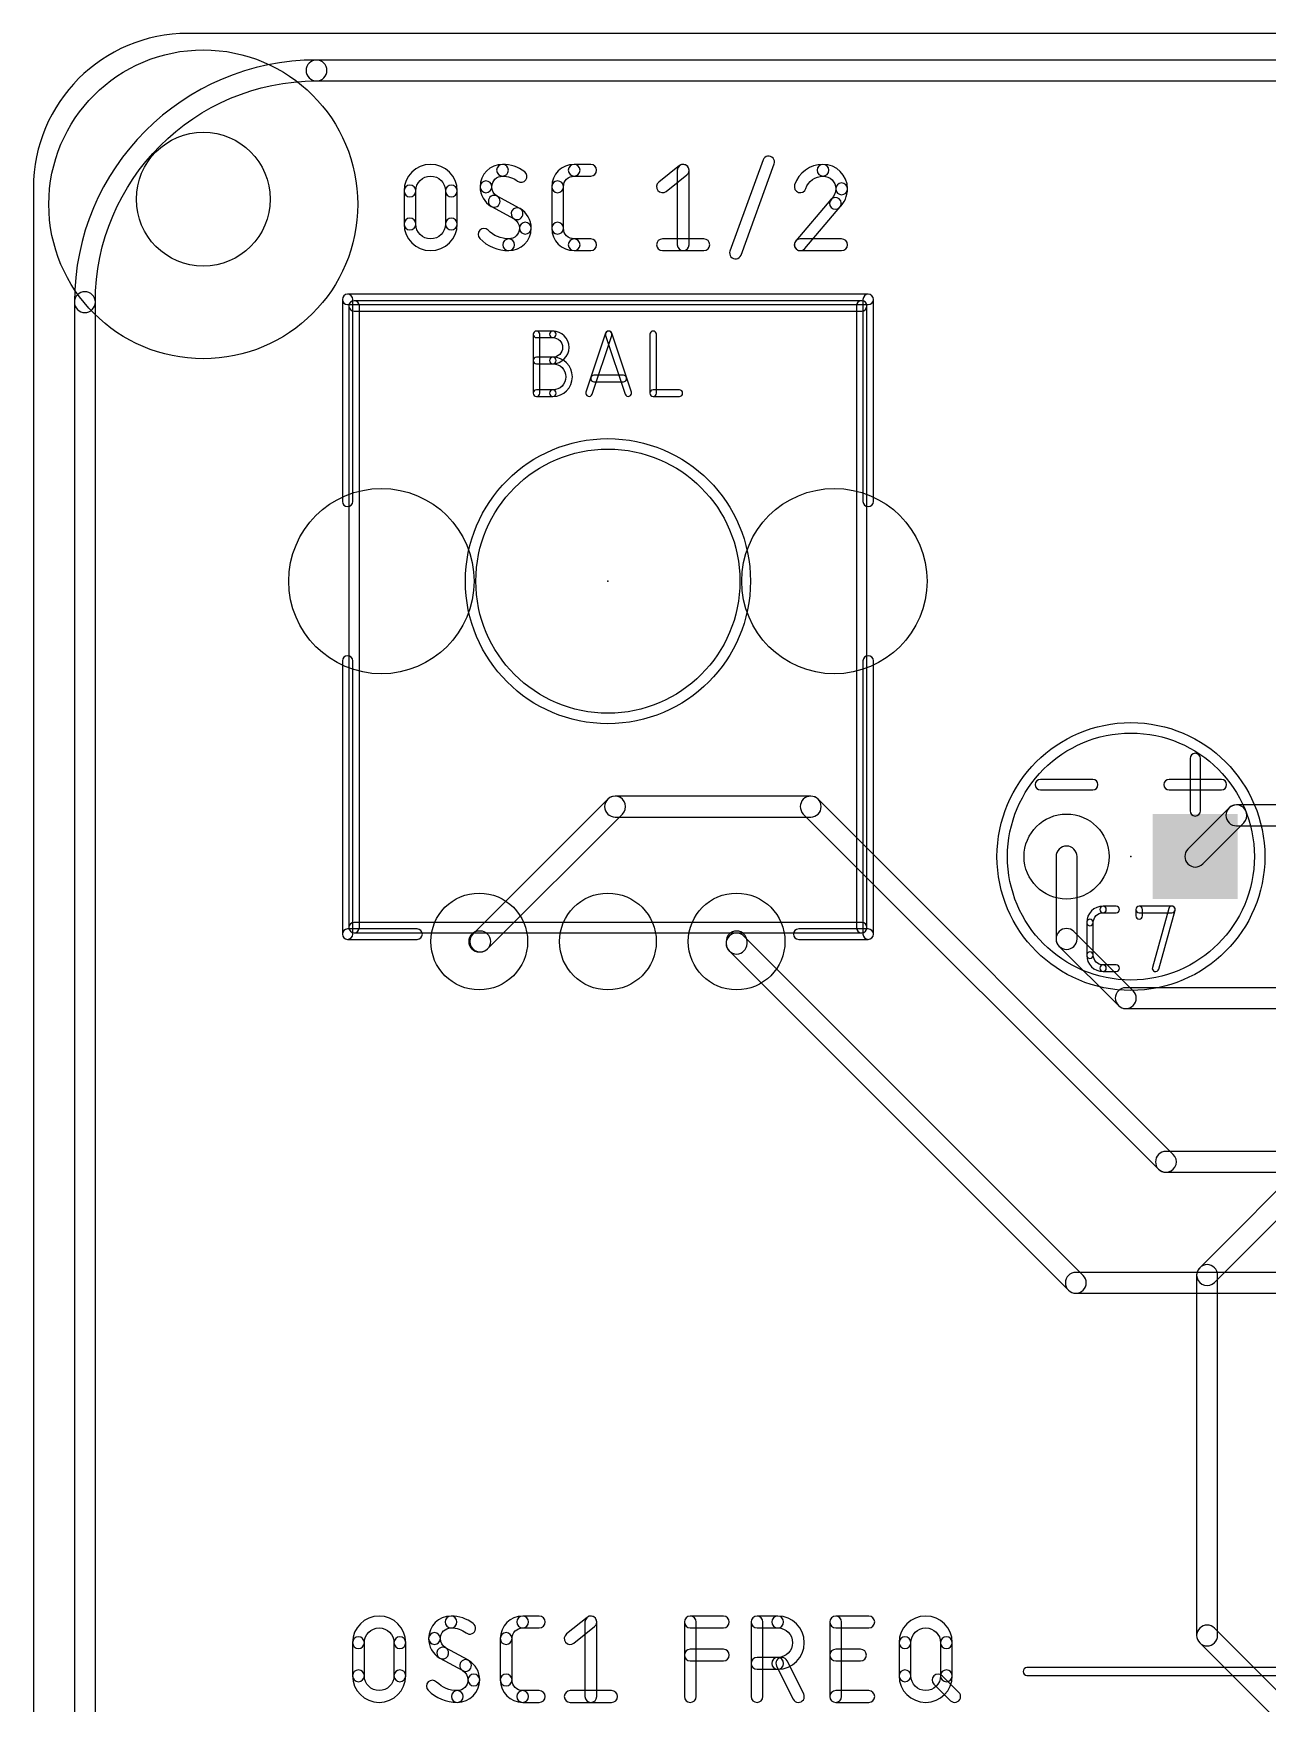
# Model space of a CAD drawing. Extents: x -1 to 105, y 0 to 76.
# Drawn here: x -1 to 22.98, y 42.78 to 75.22 of the extents above; entities that cross this region are included whole.
import ezdxf

# ---------------------------------------------------------------- set-up
doc = ezdxf.new("R2010")
doc.units = 0
for name, color, linetype in [('1', 12, 'CONTINUOUS'), ('16', 132, 'CONTINUOUS'), ('17', 110, 'CONTINUOUS'), ('20', 31, 'CONTINUOUS'), ('21', 253, 'CONTINUOUS'), ('23', 53, 'CONTINUOUS'), ('25', 253, 'CONTINUOUS'), ('42', 132, 'CONTINUOUS'), ('51', 253, 'CONTINUOUS')]:
    doc.layers.add(name, color=color, linetype=linetype)

# ---------------------------------------------------------------- blocks, each defined once
blk = doc.blocks.new('ROUNDP')
blk.add_circle((0, 0), 0.5)
blk = doc.blocks.new('SQUAREP')
blk.add_solid([(-0.5, -0.5), (0.5, -0.5), (-0.5, 0.5), (0.5, 0.5)])

msp = doc.modelspace()

# ---------------------------------------------------------------- linework, layer by layer
at = {"layer": '1'}
for points in [[(7.8237, 57.4363), (10.4437, 60.0563, 1), (10.1563, 60.3437), (7.5363, 57.7237, 1)], [(10.3, 59.9968), (14.1, 59.9968, 1), (14.1, 60.4032), (10.3, 60.4032, 1)], [(13.9563, 60.0563), (20.8563, 53.1563, 1), (21.1437, 53.4437), (14.2437, 60.3437, 1)], [(21.7137, 59.0863), (22.5137, 59.8863, 1), (22.2263, 60.1737), (21.4263, 59.3737, 1)], [(38.21, 60.2332), (22.37, 60.2332, 1), (22.37, 59.8268), (38.21, 59.8268, 1)], [(18.8668, 59.23), (18.8668, 57.63, 1), (19.2732, 57.63), (19.2732, 59.23, 1)], [(7.66, 57.3768), (7.68, 57.3768, 1), (7.68, 57.7832), (7.66, 57.7832, 1)], [(12.4568, 57.58), (12.4568, 57.54, 1), (12.8632, 57.54), (12.8632, 57.58, 1)], [(18.9263, 57.4863), (20.0763, 56.3363, 1), (20.3637, 56.6237), (19.2137, 57.7737, 1)], [(19.3937, 51.0937), (12.8037, 57.6837, 1), (12.5163, 57.3963), (19.1063, 50.8063, 1)], [(27.48, 56.6832), (20.22, 56.6832, 1), (20.22, 56.2768), (27.48, 56.2768, 1)], [(21, 53.0968), (26.99, 53.0968, 1), (26.99, 53.5032), (21, 53.5032, 1)], [(19.25, 50.7468), (26.99, 50.7468, 1), (26.99, 51.1532), (19.25, 51.1532, 1)]]:
    msp.add_lwpolyline(points, format="xyb", close=True, dxfattribs=at)
at = {"layer": '16'}
for points in [[(4.5, 74.2968, 1), (4.5, 74.7032, 0.4142), (-0.2032, 70, 1), (0.2032, 70, -0.4142)], [(99.5, 74.7032), (4.5, 74.7032, 1), (4.5, 74.2968), (99.5, 74.2968, 1)], [(-0.2032, 70), (-0.2032, 5, 1), (0.2032, 5), (0.2032, 70, 1)], [(23.8563, 53.4437), (21.6563, 51.2437, 1), (21.9437, 50.9563), (24.1437, 53.1563, 1)], [(21.5968, 51.1), (21.5968, 44.1, 1), (22.0032, 44.1), (22.0032, 51.1, 1)], [(21.6563, 43.9563), (26.6563, 38.9563, 1), (26.9437, 39.2437), (21.9437, 44.2437, 1)]]:
    msp.add_lwpolyline(points, format="xyb", close=True, dxfattribs=at)
at = {"layer": '20'}
for p, q in [((101.55, 75.22), (2, 75.22)), ((-1, 72.22), (-1, 3))]:
    msp.add_line(p, q, dxfattribs=at)
msp.add_circle((2.3, 72), 1.3, dxfattribs=at)
msp.add_arc((2, 72.22), 3, 90, 180, dxfattribs=at)
at = {"layer": '21'}
for points in [[(5.103, 69.9514), (15.217, 69.9514, 1), (15.217, 70.1546), (5.103, 70.1546, 1)], [(5.2046, 66.13), (5.2046, 70.053, 1), (5.0014, 70.053), (5.0014, 66.13, 1)], [(15.1154, 70.053), (15.1154, 66.13, 1), (15.3186, 66.13), (15.3186, 70.053, 1)], [(5.2046, 57.723), (5.2046, 63.03, 1), (5.0014, 63.03), (5.0014, 57.723, 1)], [(15.1154, 63.03), (15.1154, 57.723, 1), (15.3186, 57.723), (15.3186, 63.03, 1)], [(21.4684, 61.135), (21.4684, 60.119, 1), (21.6716, 60.119), (21.6716, 61.135, 1)], [(19.578, 60.7286), (18.562, 60.7286, 1), (18.562, 60.5254), (19.578, 60.5254, 1)], [(22.078, 60.7286), (21.062, 60.7286, 1), (21.062, 60.5254), (22.078, 60.5254, 1)], [(6.454, 57.8246), (5.103, 57.8246, 1), (5.103, 57.6214), (6.454, 57.6214, 1)], [(15.217, 57.8246), (13.866, 57.8246, 1), (13.866, 57.6214), (15.217, 57.6214, 1)]]:
    msp.add_lwpolyline(points, format="xyb", close=True, dxfattribs=at)
for centre, radius in [((10.16, 64.58), 2.7686), ((10.16, 64.58), 2.5654), ((20.32, 59.23), 2.6016), ((20.32, 59.23), 2.3984)]:
    msp.add_circle(centre, radius, dxfattribs=at)
at = {"layer": '23'}
for p in [(10.16, 64.58), (20.32, 59.23)]:
    msp.add_point(p, dxfattribs=at)
at = {"layer": '25'}
for points in [[(7.0043, 72.1599, 1), (7.2329, 72.1599, 1), (6.2, 72.1599, 1), (6.4286, 72.1599, -1)], [(8.1133, 72.4478, 1), (8.1133, 72.6764, 0.4142), (7.6772, 72.2404, 1), (7.9058, 72.2404, -0.4142)], [(8.4066, 72.35, 1), (8.5438, 72.5329, 0.1623), (8.1133, 72.6764, 1), (8.1133, 72.4478, -0.1623)], [(9.5047, 72.4478, 1), (9.5047, 72.6764, 0.4142), (9.0687, 72.2404, 1), (9.2973, 72.2404, -0.4142)], [(9.5047, 72.4478), (9.8264, 72.4478, 1), (9.8264, 72.6764), (9.5047, 72.6764, 1)], [(11.2914, 72.1511), (11.6936, 72.4728, 1), (11.5508, 72.6514), (11.1486, 72.3296, 1)], [(11.5079, 72.5621), (11.5079, 71.1143, 1), (11.7365, 71.1143), (11.7365, 72.5621, 1)], [(12.7458, 70.9144), (13.3892, 72.6839, 1), (13.1744, 72.762), (12.5309, 70.9925, 1)], [(14.3382, 72.4478, 1), (14.3382, 72.6764, 0.3252), (13.7871, 72.2756, 1), (14.0046, 72.2051, -0.3252)], [(14.5859, 72.2002, 1), (14.8145, 72.2002, 0.4142), (14.3382, 72.6764, 1), (14.3382, 72.4478, -0.4142)], [(7.9058, 72.2404, 1), (7.6772, 72.2404, 0.2656), (7.8944, 71.8604, 1), (8.0104, 72.0573, -0.2656)], [(9.2973, 71.436), (9.2973, 72.2404, 1), (9.0687, 72.2404), (9.0687, 71.436, 1)], [(6.4286, 71.5165), (6.4286, 72.1599, 1), (6.2, 72.1599), (6.2, 71.5165, 1)], [(7.0043, 72.1599), (7.0043, 71.5165, 1), (7.2329, 71.5165), (7.2329, 72.1599, 1)], [(8.4495, 71.8179), (8.0071, 72.0592, 1), (7.8977, 71.8585), (8.3401, 71.6172, 1)], [(14.4924, 71.9927), (13.8088, 71.1883, 1), (13.9829, 71.0403), (14.6666, 71.8446, 1)], [(14.5007, 72.0014, 1), (14.6584, 71.8359, 0.2053), (14.8145, 72.2002, 1), (14.5859, 72.2001, -0.2053)], [(8.4414, 71.436, 1), (8.67, 71.436, 0.2656), (8.4528, 71.816, 1), (8.3368, 71.6191, -0.2656)], [(6.4286, 71.5165, 1), (6.2, 71.5165, 1), (7.2329, 71.5165, 1), (7.0043, 71.5165, -1)], [(7.8325, 71.3959, 1), (7.6702, 71.2349, 0.2), (8.2339, 71, 1), (8.2339, 71.2286, -0.2)], [(8.2339, 71.2286, 1), (8.2339, 71, 0.4142), (8.67, 71.436, 1), (8.4414, 71.436, -0.4142)], [(9.2973, 71.436, 1), (9.0687, 71.436, 0.4142), (9.5047, 71, 1), (9.5047, 71.2286, -0.4142)], [(9.8264, 71.2286), (9.5047, 71.2286, 1), (9.5047, 71), (9.8264, 71, 1)], [(11.22, 71), (12.0243, 71, 1), (12.0243, 71.2286), (11.22, 71.2286, 1)], [(13.8958, 71), (14.7002, 71, 1), (14.7002, 71.2286), (13.8958, 71.2286, 1)], [(8.8348, 68.2315), (8.8348, 69.3745, 1), (8.7078, 69.3745), (8.7078, 68.2315, 1)], [(8.7713, 69.311), (9.0888, 69.311, 1), (9.0888, 69.438), (8.7713, 69.438, 1)], [(9.0888, 68.93, 1), (9.0888, 68.803, 1), (9.0888, 69.438, 1), (9.0888, 69.311, -1)], [(9.8538, 68.2114), (10.2348, 69.3544, 1), (10.1144, 69.3946), (9.7334, 68.2516, 1)], [(10.1144, 69.3544), (10.4954, 68.2114, 1), (10.6158, 68.2516), (10.2348, 69.3946, 1)], [(10.9772, 69.3745), (10.9772, 68.2315, 1), (11.1042, 68.2315), (11.1042, 69.3745, 1)], [(8.7713, 68.803), (9.0888, 68.803, 1), (9.0888, 68.93), (8.7713, 68.93, 1)], [(9.0888, 68.295, 1), (9.0888, 68.168, 1), (9.0888, 68.93, 1), (9.0888, 68.803, -1)], [(10.4604, 68.5808), (9.8889, 68.5808, 1), (9.8889, 68.4537), (10.4604, 68.4537, 1)], [(9.0888, 68.295), (8.7713, 68.295, 1), (8.7713, 68.168), (9.0888, 68.168, 1)], [(11.0407, 68.168), (11.5487, 68.168, 1), (11.5487, 68.295), (11.0407, 68.295, 1)], [(19.7784, 58.14, 1), (19.7784, 58.267, 0.4142), (19.4609, 57.9495, 1), (19.5879, 57.9495, -0.4142)], [(19.7784, 58.14), (20.0324, 58.14, 1), (20.0324, 58.267), (19.7784, 58.267, 1)], [(20.5441, 58.0765), (20.5441, 58.2035, 1), (20.4171, 58.2035), (20.4171, 58.0765, 1)], [(20.4806, 58.14), (21.1156, 58.14, 1), (21.1156, 58.267), (20.4806, 58.267, 1)], [(21.0544, 58.2205), (20.7369, 57.0775, 1), (20.8593, 57.0435), (21.1768, 58.1865, 1)], [(19.5879, 57.3145), (19.5879, 57.9495, 1), (19.4609, 57.9495), (19.4609, 57.3145, 1)], [(19.5879, 57.3145, 1), (19.4609, 57.3145, 0.4142), (19.7784, 56.997, 1), (19.7784, 57.124, -0.4142)], [(20.0324, 57.124), (19.7784, 57.124, 1), (19.7784, 56.997), (20.0324, 56.997, 1)], [(6.0043, 43.9599, 1), (6.2329, 43.9599, 1), (5.2, 43.9599, 1), (5.4286, 43.9599, -1)], [(7.1133, 44.2478, 1), (7.1133, 44.4764, 0.4142), (6.6772, 44.0404, 1), (6.9058, 44.0404, -0.4142)], [(7.4066, 44.15, 1), (7.5438, 44.3329, 0.1623), (7.1133, 44.4764, 1), (7.1133, 44.2478, -0.1623)], [(8.5047, 44.2478, 1), (8.5047, 44.4764, 0.4142), (8.0687, 44.0404, 1), (8.2973, 44.0404, -0.4142)], [(8.5047, 44.2478), (8.8264, 44.2478, 1), (8.8264, 44.4764), (8.5047, 44.4764, 1)], [(9.4986, 43.9511), (9.9007, 44.2728, 1), (9.7579, 44.4514), (9.3558, 44.1296, 1)], [(9.715, 44.3621), (9.715, 42.9143, 1), (9.9436, 42.9143), (9.9436, 44.3621, 1)], [(11.8743, 42.9143), (11.8743, 44.3621, 1), (11.6457, 44.3621), (11.6457, 42.9143, 1)], [(11.76, 44.2478), (12.4035, 44.2478, 1), (12.4035, 44.4764), (11.76, 44.4764, 1)], [(13.1711, 42.9143), (13.1711, 44.3621, 1), (12.9425, 44.3621), (12.9425, 42.9143, 1)], [(13.0568, 44.2478), (13.4589, 44.2478, 1), (13.4589, 44.4764), (13.0568, 44.4764, 1)], [(13.4589, 43.6721, 1), (13.4589, 43.4435, 1), (13.4589, 44.4764, 1), (13.4589, 44.2478, -1)], [(14.6988, 42.9143), (14.6988, 44.3621, 1), (14.4702, 44.3621), (14.4702, 42.9143, 1)], [(14.5845, 44.2478), (15.228, 44.2478, 1), (15.228, 44.4764), (14.5845, 44.4764, 1)], [(16.6211, 43.9599, 1), (16.8497, 43.9599, 1), (15.8167, 43.9599, 1), (16.0453, 43.9599, -1)], [(6.9058, 44.0404, 1), (6.6772, 44.0404, 0.2656), (6.8944, 43.6604, 1), (7.0104, 43.8573, -0.2656)], [(8.2973, 43.236), (8.2973, 44.0404, 1), (8.0687, 44.0404), (8.0687, 43.236, 1)], [(5.4286, 43.3165), (5.4286, 43.9599, 1), (5.2, 43.9599), (5.2, 43.3165, 1)], [(6.0043, 43.9599), (6.0043, 43.3165, 1), (6.2329, 43.3165), (6.2329, 43.9599, 1)], [(7.4495, 43.6179), (7.0071, 43.8592, 1), (6.8977, 43.6585), (7.3401, 43.4172, 1)], [(11.76, 43.6043), (12.4035, 43.6043, 1), (12.4035, 43.8329), (11.76, 43.8329, 1)], [(14.5845, 43.6043), (15.0671, 43.6043, 1), (15.0671, 43.8329), (14.5845, 43.8329, 1)], [(16.0453, 43.3165), (16.0453, 43.9599, 1), (15.8167, 43.9599), (15.8167, 43.3165, 1)], [(16.6211, 43.9599), (16.6211, 43.3165, 1), (16.8497, 43.3165), (16.8497, 43.9599, 1)], [(7.4414, 43.236, 1), (7.67, 43.236, 0.2656), (7.4528, 43.616, 1), (7.3368, 43.4191, -0.2656)], [(13.4589, 43.6721), (13.0568, 43.6721, 1), (13.0568, 43.4435), (13.4589, 43.4435, 1)], [(13.9633, 42.9654), (13.6416, 43.6089, 1), (13.4371, 43.5066), (13.7589, 42.8632, 1)], [(18.3, 43.325), (57.1, 43.325, 1), (57.1, 43.475), (18.3, 43.475, 1)], [(5.4286, 43.3165, 1), (5.2, 43.3165, 1), (6.2329, 43.3165, 1), (6.0043, 43.3165, -1)], [(6.8325, 43.1959, 1), (6.6702, 43.0349, 0.2), (7.2339, 42.8, 1), (7.2339, 43.0286, -0.2)], [(7.2339, 43.0286, 1), (7.2339, 42.8, 0.4142), (7.67, 43.236, 1), (7.4414, 43.236, -0.4142)], [(8.2973, 43.236, 1), (8.0687, 43.236, 0.4142), (8.5047, 42.8, 1), (8.5047, 43.0286, -0.4142)], [(16.0453, 43.3165, 1), (15.8167, 43.3165, 1), (16.8497, 43.3165, 1), (16.6211, 43.3165, -1)], [(16.4937, 43.1552), (16.8154, 42.8335, 1), (16.9771, 42.9951), (16.6553, 43.3169, 1)], [(8.8264, 43.0286), (8.5047, 43.0286, 1), (8.5047, 42.8), (8.8264, 42.8, 1)], [(9.4272, 42.8), (10.2315, 42.8, 1), (10.2315, 43.0286), (9.4272, 43.0286, 1)], [(15.228, 43.0286), (14.5845, 43.0286, 1), (14.5845, 42.8), (15.228, 42.8, 1)]]:
    msp.add_lwpolyline(points, format="xyb", close=True, dxfattribs=at)
at = {"layer": '42'}
msp.add_circle((2.3, 71.9), 3, dxfattribs=at)
at = {"layer": '51'}
for points in [[(5.3316, 57.85), (5.3316, 69.926, 1), (5.1284, 69.926), (5.1284, 57.85, 1)], [(5.23, 69.8244), (15.09, 69.8244, 1), (15.09, 70.0276), (5.23, 70.0276, 1)], [(14.9884, 69.926), (14.9884, 57.85, 1), (15.1916, 57.85), (15.1916, 69.926, 1)], [(15.09, 57.9516), (5.23, 57.9516, 1), (5.23, 57.7484), (15.09, 57.7484, 1)]]:
    msp.add_lwpolyline(points, format="xyb", close=True, dxfattribs=at)

# ---------------------------------------------------------------- block references
at = {"layer": '17', "rotation": 270}
for p, xscale, yscale in [((5.76, 64.58), 3.6, 3.6), ((5.76, 64.58), 3.6, 3.6), ((14.56, 64.58), 3.6, 3.6), ((14.56, 64.58), 3.6, 3.6), ((7.66, 57.58), 1.8796, 1.8796), ((7.66, 57.58), 1.8796, 1.8796), ((10.16, 57.58), 1.8796, 1.8796), ((10.16, 57.58), 1.8796, 1.8796), ((12.66, 57.58), 1.8796, 1.8796), ((12.66, 57.58), 1.8796, 1.8796)]:
    msp.add_blockref('ROUNDP', p, dxfattribs=dict(at, xscale=xscale, yscale=yscale))
at = {"layer": '17', "xscale": 1.651, "yscale": 1.651}
for name, p in [('ROUNDP', (19.07, 59.23)), ('ROUNDP', (19.07, 59.23)), ('SQUAREP', (21.57, 59.23)), ('SQUAREP', (21.57, 59.23))]:
    msp.add_blockref(name, p, dxfattribs=at)

doc.saveas('drawing.dxf')
